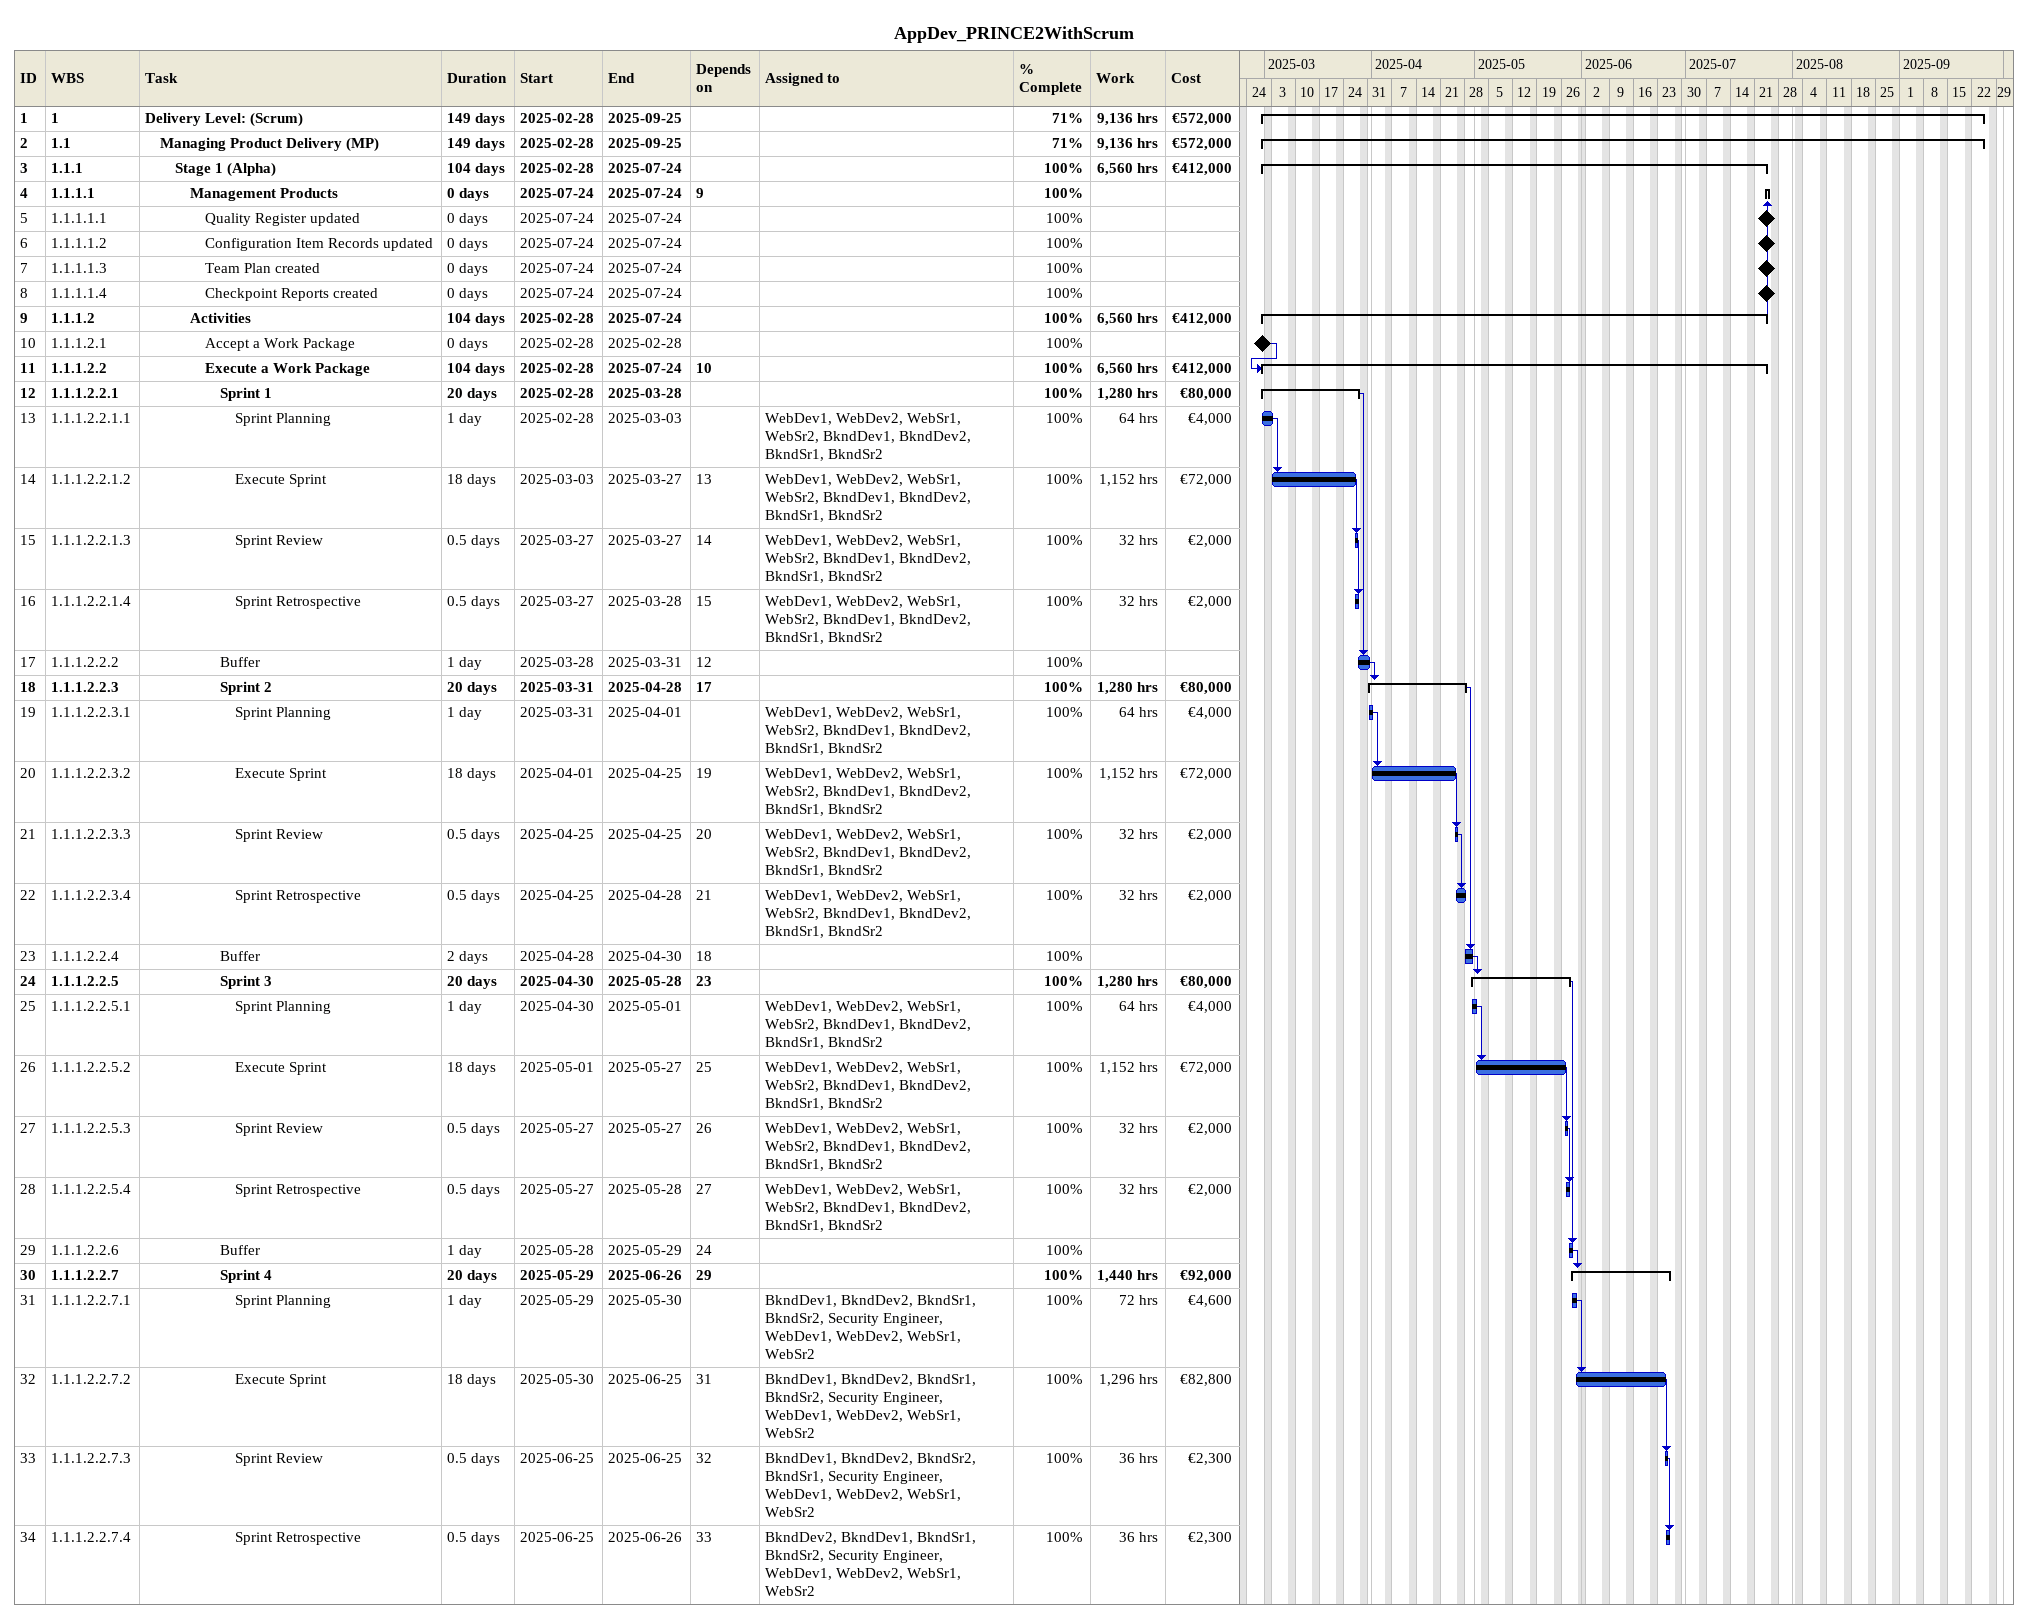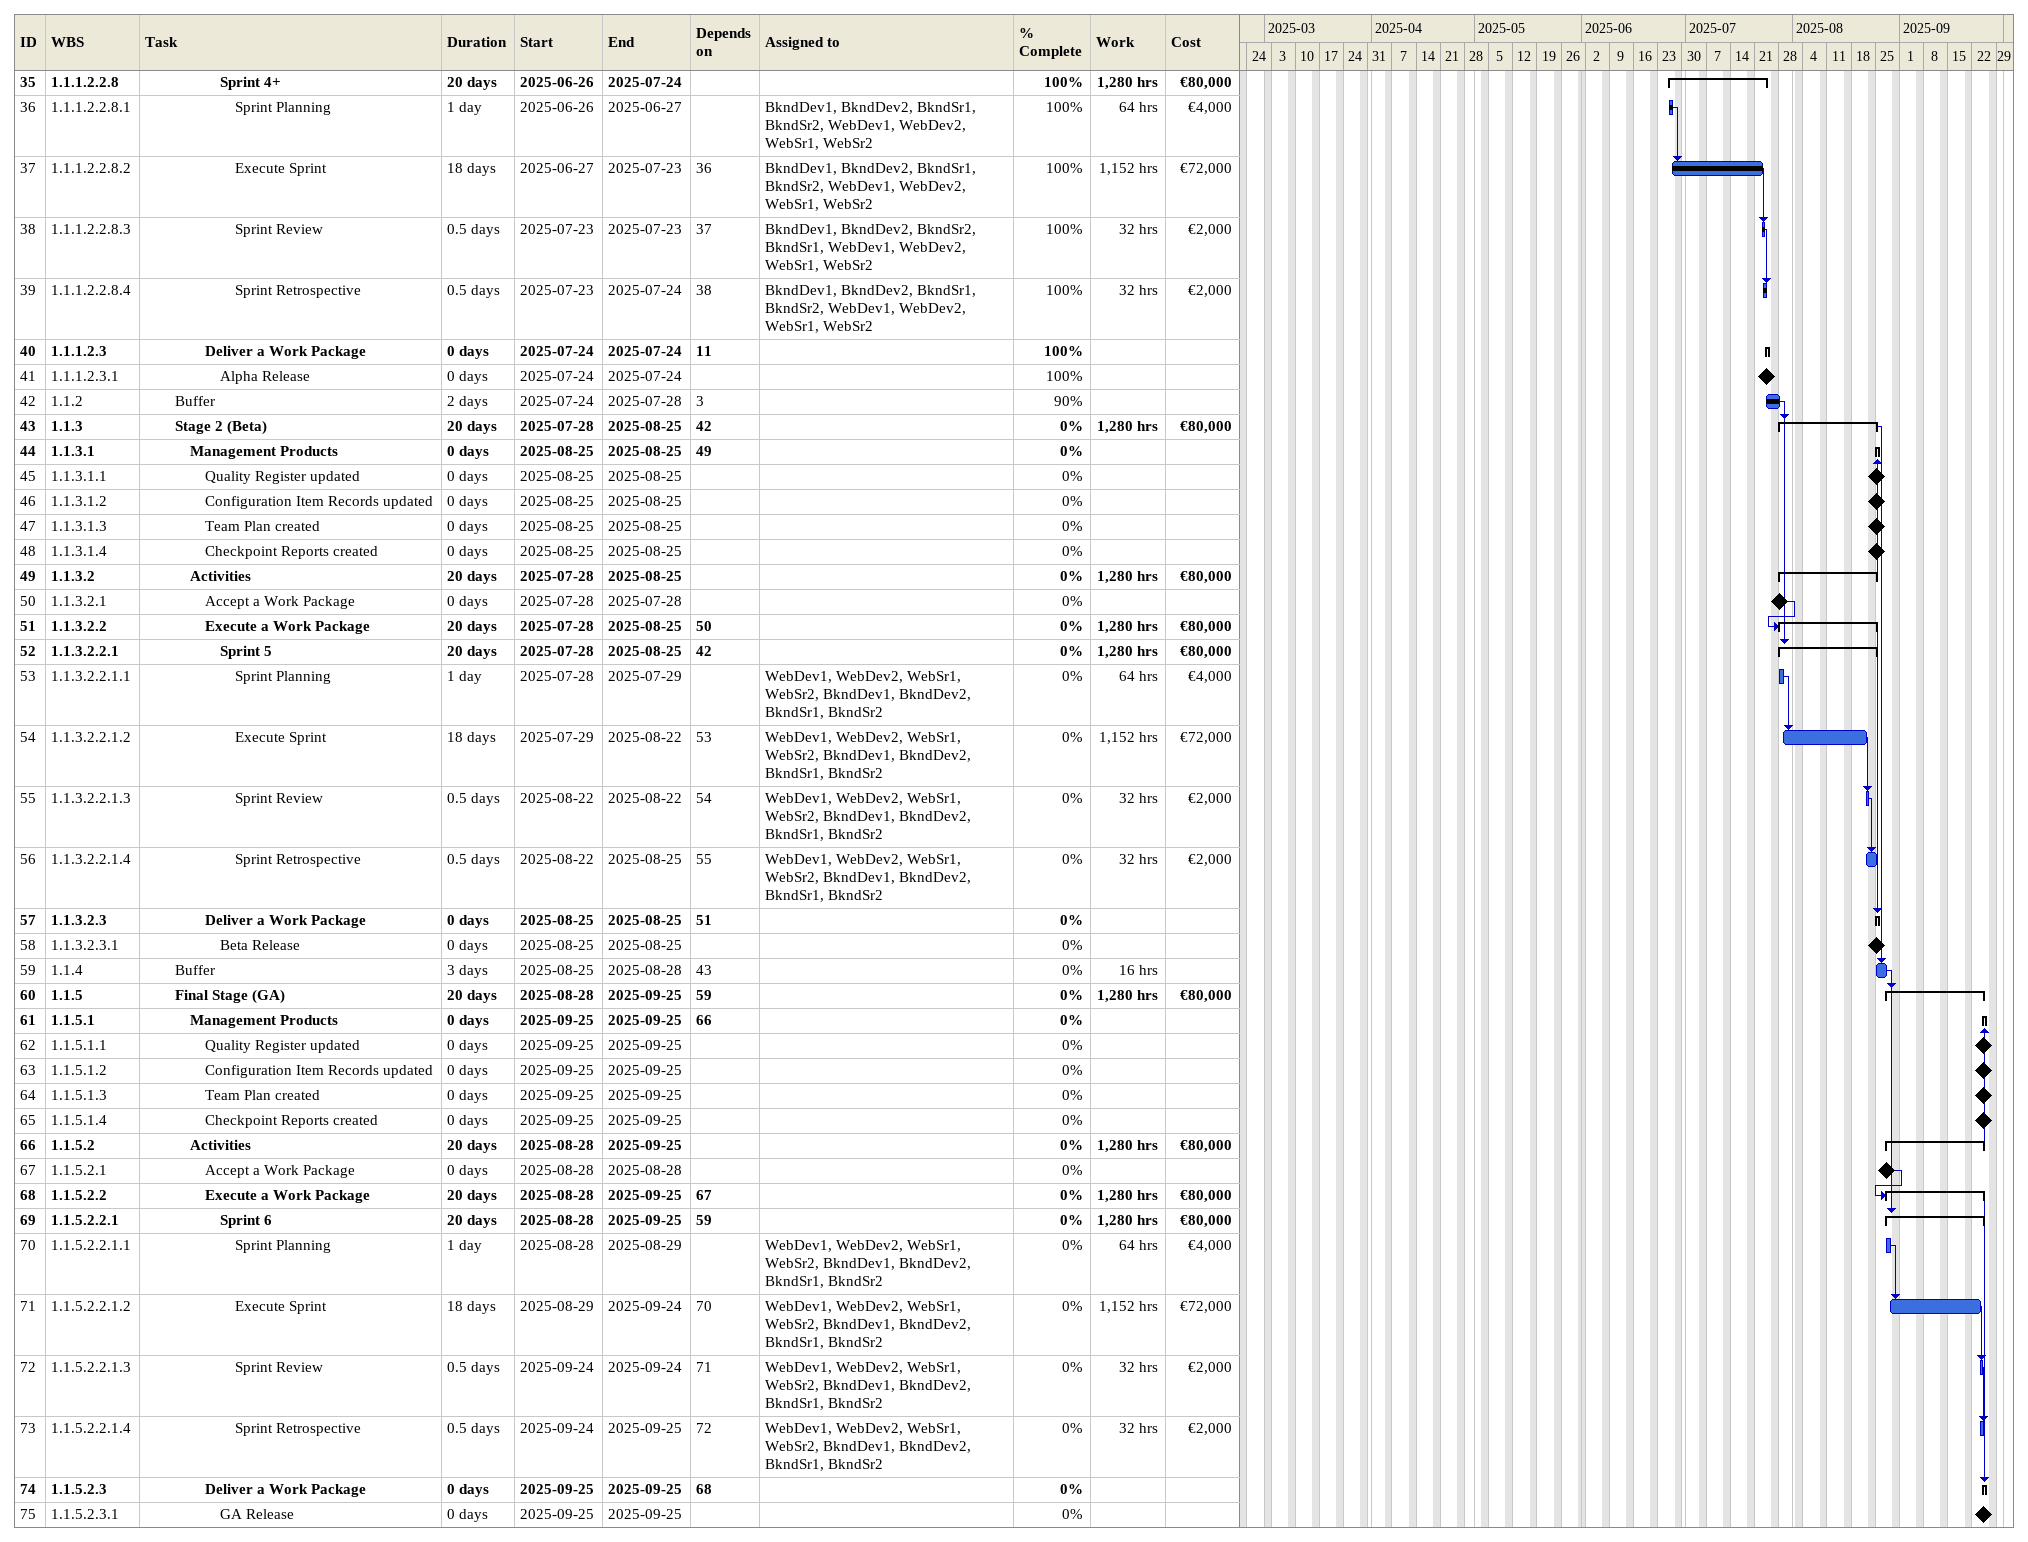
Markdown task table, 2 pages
AppDev_PRINCE2WithScrum

| ID | WBS | Task | Duration | Start | Finish | Predecessors | Resources | % complete | Work (h) | Cost (€) |
|---|---|---|---|---|---|---|---|---|---|---|
| 1 | 1 | **Delivery Level: (Scrum)** | 149d | 2025-02-28 | 2025-09-25 |  |  | 71 | 9136 | 572000 |
| 2 | 1.1 | **Managing Product Delivery (MP)** | 149d | 2025-02-28 | 2025-09-25 |  |  | 71 | 9136 | 572000 |
| 3 | 1.1.1 | **Stage 1 (Alpha)** | 104d | 2025-02-28 | 2025-07-24 |  |  | 100 | 6560 | 412000 |
| 4 | 1.1.1.1 | **Management Products** | 0d | 2025-07-24 | 2025-07-24 | 9 |  | 100 |  |  |
| 5 | 1.1.1.1.1 | Quality Register updated | 0d | 2025-07-24 | 2025-07-24 |  |  | 100 |  |  |
| 6 | 1.1.1.1.2 | Configuration Item Records updated | 0d | 2025-07-24 | 2025-07-24 |  |  | 100 |  |  |
| 7 | 1.1.1.1.3 | Team Plan created | 0d | 2025-07-24 | 2025-07-24 |  |  | 100 |  |  |
| 8 | 1.1.1.1.4 | Checkpoint Reports created | 0d | 2025-07-24 | 2025-07-24 |  |  | 100 |  |  |
| 9 | 1.1.1.2 | **Activities** | 104d | 2025-02-28 | 2025-07-24 |  |  | 100 | 6560 | 412000 |
| 10 | 1.1.1.2.1 | Accept a Work Package | 0d | 2025-02-28 | 2025-02-28 |  |  | 100 |  |  |
| 11 | 1.1.1.2.2 | **Execute a Work Package** | 104d | 2025-02-28 | 2025-07-24 | 10 |  | 100 | 6560 | 412000 |
| 12 | 1.1.1.2.2.1 | **Sprint 1** | 20d | 2025-02-28 | 2025-03-28 |  |  | 100 | 1280 | 80000 |
| 13 | 1.1.1.2.2.1.1 | Sprint Planning | 1d | 2025-02-28 | 2025-03-03 |  | WebDev1, WebDev2, WebSr1, WebSr2, BkndDev1, BkndDev2, BkndSr1, BkndSr2 | 100 | 64 | 4000 |
| 14 | 1.1.1.2.2.1.2 | Execute Sprint | 18d | 2025-03-03 | 2025-03-27 | 13 | WebDev1, WebDev2, WebSr1, WebSr2, BkndDev1, BkndDev2, BkndSr1, BkndSr2 | 100 | 1152 | 72000 |
| 15 | 1.1.1.2.2.1.3 | Sprint Review | 0.5d | 2025-03-27 | 2025-03-27 | 14 | WebDev1, WebDev2, WebSr1, WebSr2, BkndDev1, BkndDev2, BkndSr1, BkndSr2 | 100 | 32 | 2000 |
| 16 | 1.1.1.2.2.1.4 | Sprint Retrospective | 0.5d | 2025-03-27 | 2025-03-28 | 15 | WebDev1, WebDev2, WebSr1, WebSr2, BkndDev1, BkndDev2, BkndSr1, BkndSr2 | 100 | 32 | 2000 |
| 17 | 1.1.1.2.2.2 | Buffer | 1d | 2025-03-28 | 2025-03-31 | 12 |  | 100 |  |  |
| 18 | 1.1.1.2.2.3 | **Sprint 2** | 20d | 2025-03-31 | 2025-04-28 | 17 |  | 100 | 1280 | 80000 |
| 19 | 1.1.1.2.2.3.1 | Sprint Planning | 1d | 2025-03-31 | 2025-04-01 |  | WebDev1, WebDev2, WebSr1, WebSr2, BkndDev1, BkndDev2, BkndSr1, BkndSr2 | 100 | 64 | 4000 |
| 20 | 1.1.1.2.2.3.2 | Execute Sprint | 18d | 2025-04-01 | 2025-04-25 | 19 | WebDev1, WebDev2, WebSr1, WebSr2, BkndDev1, BkndDev2, BkndSr1, BkndSr2 | 100 | 1152 | 72000 |
| 21 | 1.1.1.2.2.3.3 | Sprint Review | 0.5d | 2025-04-25 | 2025-04-25 | 20 | WebDev1, WebDev2, WebSr1, WebSr2, BkndDev1, BkndDev2, BkndSr1, BkndSr2 | 100 | 32 | 2000 |
| 22 | 1.1.1.2.2.3.4 | Sprint Retrospective | 0.5d | 2025-04-25 | 2025-04-28 | 21 | WebDev1, WebDev2, WebSr1, WebSr2, BkndDev1, BkndDev2, BkndSr1, BkndSr2 | 100 | 32 | 2000 |
| 23 | 1.1.1.2.2.4 | Buffer | 2d | 2025-04-28 | 2025-04-30 | 18 |  | 100 |  |  |
| 24 | 1.1.1.2.2.5 | **Sprint 3** | 20d | 2025-04-30 | 2025-05-28 | 23 |  | 100 | 1280 | 80000 |
| 25 | 1.1.1.2.2.5.1 | Sprint Planning | 1d | 2025-04-30 | 2025-05-01 |  | WebDev1, WebDev2, WebSr1, WebSr2, BkndDev1, BkndDev2, BkndSr1, BkndSr2 | 100 | 64 | 4000 |
| 26 | 1.1.1.2.2.5.2 | Execute Sprint | 18d | 2025-05-01 | 2025-05-27 | 25 | WebDev1, WebDev2, WebSr1, WebSr2, BkndDev1, BkndDev2, BkndSr1, BkndSr2 | 100 | 1152 | 72000 |
| 27 | 1.1.1.2.2.5.3 | Sprint Review | 0.5d | 2025-05-27 | 2025-05-27 | 26 | WebDev1, WebDev2, WebSr1, WebSr2, BkndDev1, BkndDev2, BkndSr1, BkndSr2 | 100 | 32 | 2000 |
| 28 | 1.1.1.2.2.5.4 | Sprint Retrospective | 0.5d | 2025-05-27 | 2025-05-28 | 27 | WebDev1, WebDev2, WebSr1, WebSr2, BkndDev1, BkndDev2, BkndSr1, BkndSr2 | 100 | 32 | 2000 |
| 29 | 1.1.1.2.2.6 | Buffer | 1d | 2025-05-28 | 2025-05-29 | 24 |  | 100 |  |  |
| 30 | 1.1.1.2.2.7 | **Sprint 4** | 20d | 2025-05-29 | 2025-06-26 | 29 |  | 100 | 1440 | 92000 |
| 31 | 1.1.1.2.2.7.1 | Sprint Planning | 1d | 2025-05-29 | 2025-05-30 |  | BkndDev1, BkndDev2, BkndSr1, BkndSr2, Security Engineer, WebDev1, WebDev2, WebSr1, WebSr2 | 100 | 72 | 4600 |
| 32 | 1.1.1.2.2.7.2 | Execute Sprint | 18d | 2025-05-30 | 2025-06-25 | 31 | BkndDev1, BkndDev2, BkndSr1, BkndSr2, Security Engineer, WebDev1, WebDev2, WebSr1, WebSr2 | 100 | 1296 | 82800 |
| 33 | 1.1.1.2.2.7.3 | Sprint Review | 0.5d | 2025-06-25 | 2025-06-25 | 32 | BkndDev1, BkndDev2, BkndSr2, BkndSr1, Security Engineer, WebDev1, WebDev2, WebSr1, WebSr2 | 100 | 36 | 2300 |
| 34 | 1.1.1.2.2.7.4 | Sprint Retrospective | 0.5d | 2025-06-25 | 2025-06-26 | 33 | BkndDev2, BkndDev1, BkndSr1, BkndSr2, Security Engineer, WebDev1, WebDev2, WebSr1, WebSr2 | 100 | 36 | 2300 |
| 35 | 1.1.1.2.2.8 | **Sprint 4+** | 20d | 2025-06-26 | 2025-07-24 |  |  | 100 | 1280 | 80000 |
| 36 | 1.1.1.2.2.8.1 | Sprint Planning | 1d | 2025-06-26 | 2025-06-27 |  | BkndDev1, BkndDev2, BkndSr1, BkndSr2, WebDev1, WebDev2, WebSr1, WebSr2 | 100 | 64 | 4000 |
| 37 | 1.1.1.2.2.8.2 | Execute Sprint | 18d | 2025-06-27 | 2025-07-23 | 36 | BkndDev1, BkndDev2, BkndSr1, BkndSr2, WebDev1, WebDev2, WebSr1, WebSr2 | 100 | 1152 | 72000 |
| 38 | 1.1.1.2.2.8.3 | Sprint Review | 0.5d | 2025-07-23 | 2025-07-23 | 37 | BkndDev1, BkndDev2, BkndSr2, BkndSr1, WebDev1, WebDev2, WebSr1, WebSr2 | 100 | 32 | 2000 |
| 39 | 1.1.1.2.2.8.4 | Sprint Retrospective | 0.5d | 2025-07-23 | 2025-07-24 | 38 | BkndDev1, BkndDev2, BkndSr1, BkndSr2, WebDev1, WebDev2, WebSr1, WebSr2 | 100 | 32 | 2000 |
| 40 | 1.1.1.2.3 | **Deliver a Work Package** | 0d | 2025-07-24 | 2025-07-24 | 11 |  | 100 |  |  |
| 41 | 1.1.1.2.3.1 | Alpha Release | 0d | 2025-07-24 | 2025-07-24 |  |  | 100 |  |  |
| 42 | 1.1.2 | Buffer | 2d | 2025-07-24 | 2025-07-28 | 3 |  | 90 |  |  |
| 43 | 1.1.3 | **Stage 2 (Beta)** | 20d | 2025-07-28 | 2025-08-25 | 42 |  | 0 | 1280 | 80000 |
| 44 | 1.1.3.1 | **Management Products** | 0d | 2025-08-25 | 2025-08-25 | 49 |  | 0 |  |  |
| 45 | 1.1.3.1.1 | Quality Register updated | 0d | 2025-08-25 | 2025-08-25 |  |  | 0 |  |  |
| 46 | 1.1.3.1.2 | Configuration Item Records updated | 0d | 2025-08-25 | 2025-08-25 |  |  | 0 |  |  |
| 47 | 1.1.3.1.3 | Team Plan created | 0d | 2025-08-25 | 2025-08-25 |  |  | 0 |  |  |
| 48 | 1.1.3.1.4 | Checkpoint Reports created | 0d | 2025-08-25 | 2025-08-25 |  |  | 0 |  |  |
| 49 | 1.1.3.2 | **Activities** | 20d | 2025-07-28 | 2025-08-25 |  |  | 0 | 1280 | 80000 |
| 50 | 1.1.3.2.1 | Accept a Work Package | 0d | 2025-07-28 | 2025-07-28 |  |  | 0 |  |  |
| 51 | 1.1.3.2.2 | **Execute a Work Package** | 20d | 2025-07-28 | 2025-08-25 | 50 |  | 0 | 1280 | 80000 |
| 52 | 1.1.3.2.2.1 | **Sprint 5** | 20d | 2025-07-28 | 2025-08-25 | 42 |  | 0 | 1280 | 80000 |
| 53 | 1.1.3.2.2.1.1 | Sprint Planning | 1d | 2025-07-28 | 2025-07-29 |  | WebDev1, WebDev2, WebSr1, WebSr2, BkndDev1, BkndDev2, BkndSr1, BkndSr2 | 0 | 64 | 4000 |
| 54 | 1.1.3.2.2.1.2 | Execute Sprint | 18d | 2025-07-29 | 2025-08-22 | 53 | WebDev1, WebDev2, WebSr1, WebSr2, BkndDev1, BkndDev2, BkndSr1, BkndSr2 | 0 | 1152 | 72000 |
| 55 | 1.1.3.2.2.1.3 | Sprint Review | 0.5d | 2025-08-22 | 2025-08-22 | 54 | WebDev1, WebDev2, WebSr1, WebSr2, BkndDev1, BkndDev2, BkndSr1, BkndSr2 | 0 | 32 | 2000 |
| 56 | 1.1.3.2.2.1.4 | Sprint Retrospective | 0.5d | 2025-08-22 | 2025-08-25 | 55 | WebDev1, WebDev2, WebSr1, WebSr2, BkndDev1, BkndDev2, BkndSr1, BkndSr2 | 0 | 32 | 2000 |
| 57 | 1.1.3.2.3 | **Deliver a Work Package** | 0d | 2025-08-25 | 2025-08-25 | 51 |  | 0 |  |  |
| 58 | 1.1.3.2.3.1 | Beta Release | 0d | 2025-08-25 | 2025-08-25 |  |  | 0 |  |  |
| 59 | 1.1.4 | Buffer | 3d | 2025-08-25 | 2025-08-28 | 43 |  | 0 | 16 |  |
| 60 | 1.1.5 | **Final Stage (GA)** | 20d | 2025-08-28 | 2025-09-25 | 59 |  | 0 | 1280 | 80000 |
| 61 | 1.1.5.1 | **Management Products** | 0d | 2025-09-25 | 2025-09-25 | 66 |  | 0 |  |  |
| 62 | 1.1.5.1.1 | Quality Register updated | 0d | 2025-09-25 | 2025-09-25 |  |  | 0 |  |  |
| 63 | 1.1.5.1.2 | Configuration Item Records updated | 0d | 2025-09-25 | 2025-09-25 |  |  | 0 |  |  |
| 64 | 1.1.5.1.3 | Team Plan created | 0d | 2025-09-25 | 2025-09-25 |  |  | 0 |  |  |
| 65 | 1.1.5.1.4 | Checkpoint Reports created | 0d | 2025-09-25 | 2025-09-25 |  |  | 0 |  |  |
| 66 | 1.1.5.2 | **Activities** | 20d | 2025-08-28 | 2025-09-25 |  |  | 0 | 1280 | 80000 |
| 67 | 1.1.5.2.1 | Accept a Work Package | 0d | 2025-08-28 | 2025-08-28 |  |  | 0 |  |  |
| 68 | 1.1.5.2.2 | **Execute a Work Package** | 20d | 2025-08-28 | 2025-09-25 | 67 |  | 0 | 1280 | 80000 |
| 69 | 1.1.5.2.2.1 | **Sprint 6** | 20d | 2025-08-28 | 2025-09-25 | 59 |  | 0 | 1280 | 80000 |
| 70 | 1.1.5.2.2.1.1 | Sprint Planning | 1d | 2025-08-28 | 2025-08-29 |  | WebDev1, WebDev2, WebSr1, WebSr2, BkndDev1, BkndDev2, BkndSr1, BkndSr2 | 0 | 64 | 4000 |
| 71 | 1.1.5.2.2.1.2 | Execute Sprint | 18d | 2025-08-29 | 2025-09-24 | 70 | WebDev1, WebDev2, WebSr1, WebSr2, BkndDev1, BkndDev2, BkndSr1, BkndSr2 | 0 | 1152 | 72000 |
| 72 | 1.1.5.2.2.1.3 | Sprint Review | 0.5d | 2025-09-24 | 2025-09-24 | 71 | WebDev1, WebDev2, WebSr1, WebSr2, BkndDev1, BkndDev2, BkndSr1, BkndSr2 | 0 | 32 | 2000 |
| 73 | 1.1.5.2.2.1.4 | Sprint Retrospective | 0.5d | 2025-09-24 | 2025-09-25 | 72 | WebDev1, WebDev2, WebSr1, WebSr2, BkndDev1, BkndDev2, BkndSr1, BkndSr2 | 0 | 32 | 2000 |
| 74 | 1.1.5.2.3 | **Deliver a Work Package** | 0d | 2025-09-25 | 2025-09-25 | 68 |  | 0 |  |  |
| 75 | 1.1.5.2.3.1 | GA Release | 0d | 2025-09-25 | 2025-09-25 |  |  | 0 |  |  |
